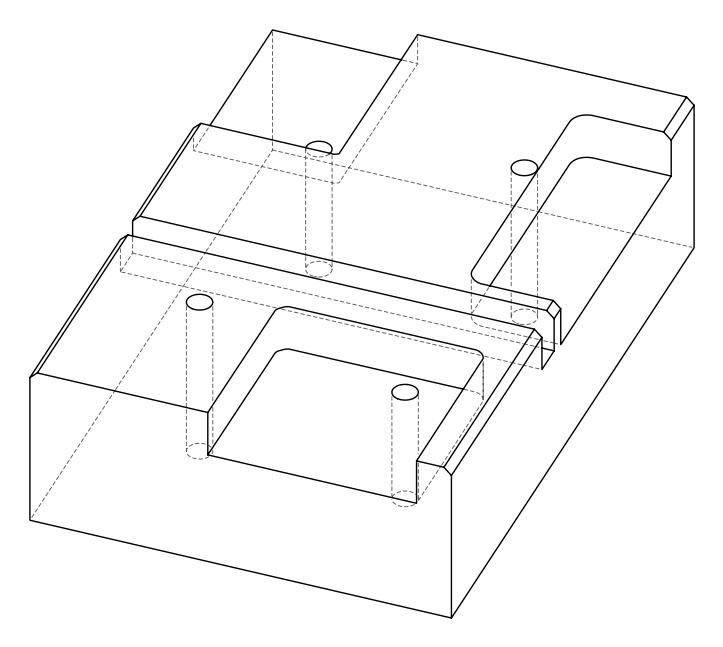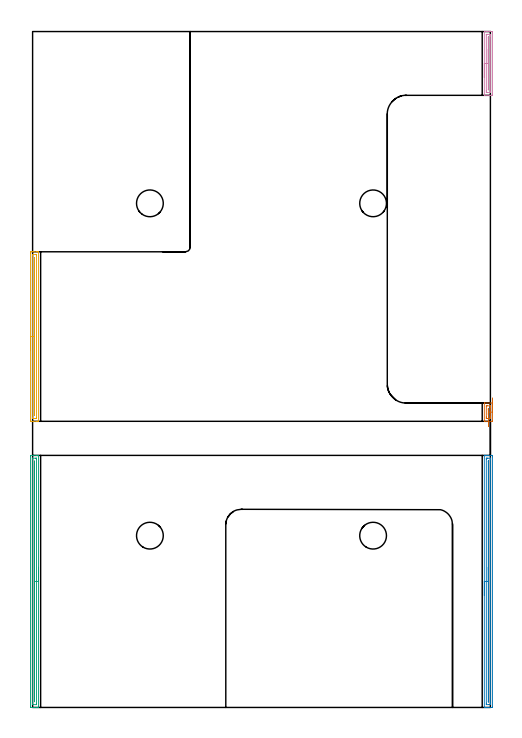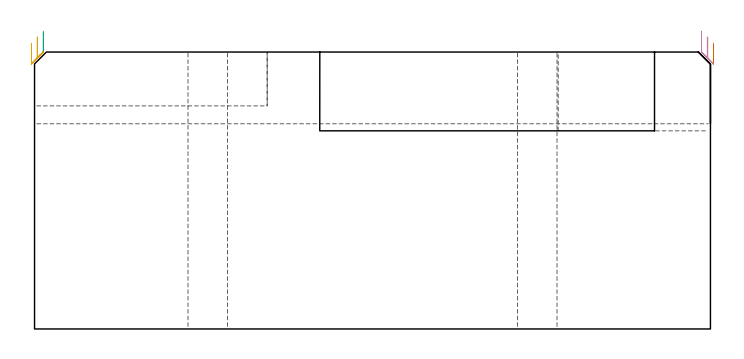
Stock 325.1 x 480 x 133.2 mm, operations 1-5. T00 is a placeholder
(PLAN: 24 operations, 14 tool changes, 266.3 min)
(1 AREA_MILL | FG_CHAMFER_SURFACE | UGT0205_001 | 0.46 min | 347 mm3)
(2 AREA_MILL_1 | FG_CHAMFER_SURFACE_1 | UGT0205_001 | 4.44 min | 3070 mm3)
(3 AREA_MILL_2 | FG_CHAMFER_SURFACE_2 | UGT0205_001 | 4.44 min | 2965 mm3)
(4 AREA_MILL_3 | FG_CHAMFER_SURFACE_3 | UGT0205_001 | 1.23 min | 825 mm3)
(5 AREA_MILL_4 | FG_CHAMFER_SURFACE_4 | UGT0205_001 | 3.03 min | 2081 mm3)
(6 MILL_CORNER_NOTCH_RECTANGULAR | CORNER_NOTCH_RECTANGULAR | NXT0201_008 | Follow Part, ap 1.5, ae 75% | 162.63 min | 453170 mm3)
(7 MILL_SLOT | SLOT_PARTIAL_RECTANGULAR | UGT0201_094 | Follow Part, ap 5, ae 75% | 38 min | 856644 mm3)
(8 MILL_SLOT_1 | SLOT_PARTIAL_RECTANGULAR_1 | UGT0201_094 | Follow Part, ap 5, ae 75% | 36.74 min | 603226 mm3)
(9 MILL_RECTANGULAR_SLOT | SLOT_RECTANGULAR | UGT0201_094 | Follow Part, ap 5, ae 75% | 10.5 min | 271225 mm3)
(10 SPOT_DRILL | STEP1HOLE | NXT0321_9005460120000 | 0.05 min | 167 mm3)
(11 SPOT_DRILL_1 | STEP1HOLE_1 | NXT0321_9005460120000 | 0.05 min | 184 mm3)
(12 SPOT_DRILL_2 | STEP1HOLE_2 | NXT0321_9005460120000 | 0.05 min | 166 mm3)
(13 SPOT_DRILL_3 | STEP1HOLE_3 | NXT0321_9005460120000 | 0.06 min | 205 mm3)
(14 DRILL_BLIND_HOLE_INTO_CENTER | STEP1HOLE | NXT0301_092 | 0.09 min | 1696 mm3)
(15 GUN_DRILL_THROUGH_HOLE | STEP1HOLE | UGT0307_009 | 0.56 min | 10265 mm3)
(16 DRILL_TO_ENLARGE_THROUGH_HOLE | STEP1HOLE | UGT0301_048 | 0.47 min | 18218 mm3)
(17 DRILL_BLIND_HOLE_INTO_CENTER_1 | STEP1HOLE_1 | NXT0301_092 | 0.08 min | 1711 mm3)
(18 GUN_DRILL_THROUGH_HOLE_1 | STEP1HOLE_1 | UGT0307_009 | 0.66 min | 13211 mm3)
(19 DRILL_TO_ENLARGE_THROUGH_HOLE_1 | STEP1HOLE_1 | UGT0301_048 | 0.57 min | 22579 mm3)
(20 DRILL_BLIND_HOLE_INTO_CENTER_2 | STEP1HOLE_2 | NXT0301_092 | 0.08 min | 1684 mm3)
(21 GUN_DRILL_THROUGH_HOLE_2 | STEP1HOLE_2 | UGT0307_009 | 0.66 min | 13118 mm3)
(22 DRILL_TO_ENLARGE_THROUGH_HOLE_2 | STEP1HOLE_2 | UGT0301_048 | 0.57 min | 22704 mm3)
(23 DRILL_THROUGH_HOLE_INTO_CENTER | STEP1HOLE_3 | NXT0301_065 | 0.41 min | 6458 mm3)
(24 DRILL_TO_ENLARGE_THROUGH_HOLE_3 | STEP1HOLE_3 | UGT0301_048 | 0.43 min | 20336 mm3)
(TOOL UGT0205_001 | Chamfer Mill 20 x 3 x 45 deg. | D20 FL50 Z2)
(TOOL NXT0201_008 | ENDMILL 6mm [2P460-0600-NA 1630] | D6 FL26 Z6)
(TOOL UGT0201_094 | End mill 20 mm | D20 FL38 Z4)
(TOOL NXT0321_9005460120000 | NC Spot Drill, 142deg, 12mm, Carbide, Uncoated | D12 PA142 FL30 Z2)
(TOOL NXT0301_092 | Carbide Drill 12.1mm [860.1-1210-061A1-MM 2214] | D12.1 PA140 FL77 Z2)
(TOOL UGT0307_009 | Gun Drill 12 mm | D12 PA130 FL24 Z1)
(TOOL UGT0301_048 | Twist Drill 19 mm | D19 PA118 FL135 Z2)
(TOOL NXT0301_065 | Carbide Drill 9.4mm [860.1-0940-075A1-MM 2214] | D9.4 PA140 FL98 Z2)
(OP 1 AREA_MILL)
G17 G21 G94 G90
T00 M6
G54
G17 G0 G90 X326.6 Y219.7 S1061 M3
G43 Z143.2 H0
Z137.4
G94 G1 Y219.662 Z136.528 F250.
Y219.548 Z135.663
Y219.359 Z134.812
Y219.097 Z133.98
Y218.763 Z133.174
Y218.36 Z132.4
Y217.892 Z131.664
Y217.36 Z130.972
Y216.771 Z130.329
Y216.128 Z129.74
Y215.436 Z129.208
Y214.7 Z128.74
Y213.926 Z128.337
Y213.12 Z128.003
Y212.288 Z127.741
Y211.436 Z127.552
Y210.572 Z127.438
Y209.7 Z127.4
Y203.57
X326.599 Y203.425 Z127.401
X326.593 Y203.209 Z127.407
X326.31 Y203.2 Z127.69
X320.864 Z133.135
X320.806 Y203.209 Z133.192
X320.8 Y203.57 Z133.2
Y215.829
X320.806 Y216.19 Z133.192
X321.045 Y216.2 Z132.953
X326.31 Y216.199 Z127.69
X326.593 Y216.191 Z127.407
X326.599 Y215.975 Z127.401
X326.6 Y215.83 Z127.4
Y209.7
X325.186 Z128.814
Y206.197
X325.185 Y205.578 Z128.815
X325.184 Y205.322 Z128.816
X325.182 Y205.245 Z128.818
X325.18 Y205.215 Z128.82
X325.053 Y205.209 Z128.947
X324.812 Y205.202 Z129.188
X324.691 Y205.2 Z129.309
X322.709 Y205.201 Z131.291
X322.468 Y205.204 Z131.532
X322.307 Y205.21 Z131.693
X322.22 Y205.216 Z131.78
X322.219 Y205.234 Z131.781
X322.217 Y205.322 Z131.783
X322.214 Y205.941 Z131.786
Y206.197
X322.215 Y213.822 Z131.785
X322.216 Y214.078 Z131.784
X322.218 Y214.155 Z131.782
X322.22 Y214.185 Z131.78
X322.347 Y214.191 Z131.653
X322.588 Y214.198 Z131.412
X322.709 Y214.2 Z131.291
X324.691 Z129.309
X324.933 Y214.196 Z129.067
X325.094 Y214.19 Z128.906
X325.18 Y214.184 Z128.82
X325.181 Y214.166 Z128.819
X325.183 Y214.078 Z128.817
X325.186 Y213.459 Z128.814
Y213.203
Y209.7
X323.772 Z130.228
Y207.877
X323.771 Y207.805 Z130.229
X323.77 Y207.66 Z130.23
X323.766 Y207.372 Z130.234
X323.763 Y207.209 Z130.237
X323.746 Z130.254
X323.7 Y207.21 Z130.3
X323.635 Y207.949 Z130.365
X323.632 Y208.017 Z130.368
X323.629 Y208.824 Z130.371
X323.628 Y208.896 Z130.372
Y211.523
X323.629 Y211.595 Z130.371
X323.63 Y211.739 Z130.37
X323.634 Y212.027 Z130.366
X323.637 Y212.191 Z130.363
X323.654 Z130.346
X323.7 Y212.19 Z130.3
X323.765 Y211.451 Z130.235
X323.768 Y211.383 Z130.232
X323.771 Y210.576 Z130.229
X323.772 Y210.504 Z130.228
Y209.7
Y208.828 Z130.266
Y207.964 Z130.38
Y207.112 Z130.569
Y206.28 Z130.831
Y205.474 Z131.165
Y204.7 Z131.568
Y203.964 Z132.037
Y203.272 Z132.568
Y202.629 Z133.157
Y202.04 Z133.801
Y201.508 Z134.493
Y201.04 Z135.228
Y200.637 Z136.002
Y200.303 Z136.808
Y200.041 Z137.64
Y199.852 Z138.492
Y199.738 Z139.357
Y199.7 Z140.228
G0 Z143.2
M5
M2
(OP 2 AREA_MILL_1)
G17 G21 G94 G90
T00 M6
G54
G17 G0 G90 X320.8 Y79.5 S1061 M3
G43 Z143.2 H0
G94 G1 Y79.538 Z142.328 F250.
Y79.652 Z141.463
Y79.841 Z140.612
Y80.103 Z139.78
Y80.437 Z138.974
Y80.84 Z138.2
Y81.308 Z137.464
Y81.84 Z136.772
Y82.429 Z136.129
Y83.072 Z135.539
Y83.764 Z135.008
Y84.5 Z134.54
Y85.274 Z134.137
Y86.08 Z133.803
Y86.912 Z133.541
Y87.763 Z133.352
Y88.628 Z133.238
Y89.5 Z133.2
Y178.829
X320.803 Y178.99 Z133.188
X320.909 Y178.998 Z133.083
X321.022 Y179. Z132.978
X321.296 Z132.704
X321.96 Z132.034
X323.162 Z130.834
X323.7 Z130.294
X326.041 Z127.955
X326.31 Y178.997 Z127.686
X326.594 Y178.99 Z127.403
X326.598 Y178.679 Z127.4
X326.6 Y178.383
Y178.085
Y0.617
X326.598 Y0.321
X326.594 Y0.01 Z127.403
X326.31 Y0. Z127.686
X323.7 Z130.294
X323.162 Z130.834
X322.83 Z131.166
X322.292 Z131.704
X321.96 Z132.034
X321.022 Z132.978
X320.91 Z133.081
X320.859 Y0.003 Z133.132
X320.802 Y0.01 Z133.188
X320.8 Y0.171 Z133.2
Y89.5
X322.214 Z131.786
X322.215 Y176.335 Z131.785
X322.216 Y176.596 Z131.784
X322.22 Y176.912 Z131.78
X322.221 Y176.982 Z131.779
X322.306 Y176.99 Z131.694
X322.44 Y176.997 Z131.56
X322.83 Y176.999 Z131.17
X323.307 Y177. Z130.693
X325.049 Y176.998 Z128.951
X325.157 Y176.992 Z128.843
X325.178 Y176.99 Z128.822
X325.18 Y176.952 Z128.82
X325.184 Y176.859 Z128.816
X325.185 Y176.596 Z128.815
X325.186 Y175.964 Z128.814
X325.185 Y2.665 Z128.815
X325.184 Y2.404 Z128.816
X325.181 Y2.088 Z128.819
X325.179 Y2.018 Z128.821
X325.094 Y2.01 Z128.906
X324.96 Y2.003 Z129.04
X324.57 Y2.001 Z129.43
X324.093 Y2. Z129.907
X322.351 Y2.002 Z131.649
X322.243 Y2.008 Z131.757
X322.222 Y2.01 Z131.778
X322.22 Y2.048 Z131.78
X322.216 Y2.141 Z131.784
X322.215 Y2.404 Z131.785
X322.214 Y3.036 Z131.786
Y89.5
X323.628 Z130.372
X323.629 Y174.81 Z130.371
X323.63 Y174.882 Z130.37
X323.634 Y174.956 Z130.366
X323.637 Y174.991 Z130.363
X323.654 Y174.993 Z130.346
X323.7 Y174.994 Z130.3
X323.756 Y174.99 Z130.244
X323.765 Y174.882 Z130.235
X323.77 Y174.81 Z130.23
X323.771 Y174.737 Z130.229
Y4.19
X323.77 Y4.118 Z130.23
X323.766 Y4.044 Z130.234
X323.763 Y4.009 Z130.237
X323.746 Y4.007 Z130.254
X323.7 Y4.006 Z130.3
X323.645 Y4.01 Z130.355
X323.635 Y4.118 Z130.365
X323.63 Y4.19 Z130.37
X323.629 Y4.263 Z130.371
X323.628 Y89.5 Z130.372
Y90.372 Z130.41
Y91.236 Z130.523
Y92.088 Z130.712
Y92.92 Z130.975
Y93.726 Z131.308
Y94.5 Z131.711
Y95.236 Z132.18
Y95.928 Z132.711
Y96.571 Z133.3
Y97.16 Z133.944
Y97.691 Z134.636
Y98.16 Z135.372
Y98.563 Z136.145
Y98.897 Z136.951
Y99.159 Z137.783
Y99.348 Z138.635
Y99.462 Z139.5
Y99.5 Z140.372
G0 Z143.2
M5
M2
(OP 3 AREA_MILL_2)
G17 G21 G94 G90
T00 M6
G54
G17 G0 G90 X4.2 Y99.5 S1061 M3
G43 Z143.2 H0
G94 G1 Y99.462 Z142.328 F250.
Y99.348 Z141.463
Y99.159 Z140.612
Y98.897 Z139.78
Y98.563 Z138.974
Y98.16 Z138.2
Y97.691 Z137.464
Y97.16 Z136.772
Y96.571 Z136.129
Y95.928 Z135.539
Y95.236 Z135.008
Y94.5 Z134.54
Y93.726 Z134.137
Y92.92 Z133.803
Y92.088 Z133.541
Y91.236 Z133.352
Y90.372 Z133.238
Y89.5 Z133.2
Y0.171
X4.197 Y0.01 Z133.188
X4.137 Y0.007 Z133.129
X3.729 Y0. Z132.728
X3.372 Z132.372
X2.69 Z131.685
X1.455 Z130.452
X0.903 Z129.898
X0.286 Z129.281
X-1.496 Y0.002 Z127.5
X-1.497 Y0.003 Z127.499
X-1.5 Y0.617 Z127.5
Y178.383
X-1.497 Y178.997 Z127.499
X-1.496 Y178.998 Z127.5
X0.286 Y179. Z129.281
X2.69 Z131.685
X3.372 Z132.372
X3.729 Z132.729
X4.137 Y178.993 Z133.129
X4.197 Y178.99 Z133.188
X4.2 Y178.829 Z133.2
Y89.5
X2.786 Z131.786
X2.785 Y2.308 Z131.785
X2.784 Y2.212 Z131.784
X2.779 Y2.023 Z131.779
X2.773 Y2.009 Z131.773
X2.765 Y2.005 Z131.765
X2.74 Y2.001 Z131.74
X0.414 Y2. Z129.414
X0.01 Y2.003 Z129.01
X-0.047 Y2.006 Z128.953
X-0.076 Y2.009 Z128.924
X-0.08 Y2.117 Z128.92
X-0.085 Y2.308 Z128.915
X-0.086 Y2.404 Z128.914
Y176.692
X-0.084 Y176.788 Z128.916
X-0.079 Y176.977 Z128.921
X-0.073 Y176.991 Z128.927
X-0.065 Y176.995 Z128.935
X-0.04 Y176.999 Z128.96
X2.286 Y177. Z131.286
X2.69 Y176.997 Z131.69
X2.747 Y176.994 Z131.747
X2.776 Y176.991 Z131.776
X2.78 Y176.883 Z131.78
X2.785 Y176.692 Z131.785
Y176.596
X2.786 Y89.5 Z131.786
X1.371 Z130.371
Y4.616
X1.367 Y4.19 Z130.367
X1.365 Y4.149 Z130.365
X1.351 Y4.055 Z130.351
X1.335 Y4.19 Z130.335
X1.333 Y4.234 Z130.333
X1.329 Y4.658 Z130.329
X1.328 Y173.916 Z130.328
X1.329 Y174.384 Z130.329
X1.333 Y174.81 Z130.333
X1.335 Y174.851 Z130.335
X1.349 Y174.945 Z130.349
X1.364 Y174.81 Z130.364
X1.371 Y174.385 Z130.371
Y174.342
Y89.5
Y88.628 Z130.409
Y87.763 Z130.523
Y86.912 Z130.712
Y86.08 Z130.975
Y85.274 Z131.308
Y84.5 Z131.711
Y83.764 Z132.18
Y83.072 Z132.711
Y82.429 Z133.3
Y81.84 Z133.944
Y81.308 Z134.636
Y80.84 Z135.371
Y80.437 Z136.145
Y80.103 Z136.951
Y79.841 Z137.783
Y79.652 Z138.635
Y79.538 Z139.5
Y79.5 Z140.371
G0 Z143.2
M5
M2
(OP 4 AREA_MILL_3)
G17 G21 G94 G90
T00 M6
G54
G17 G0 G90 X320.8 Y447.35 S1061 M3
G43 Z143.2 H0
G94 G1 Y447.388 Z142.328 F250.
Y447.502 Z141.463
Y447.691 Z140.612
Y447.953 Z139.78
Y448.287 Z138.974
Y448.69 Z138.2
Y449.158 Z137.464
Y449.69 Z136.772
Y450.279 Z136.129
Y450.922 Z135.539
Y451.614 Z135.008
Y452.35 Z134.54
Y453.124 Z134.137
Y453.93 Z133.803
Y454.762 Z133.541
Y455.613 Z133.352
Y456.478 Z133.238
Y457.35 Z133.2
Y479.933
X320.804 Y479.99 Z133.19
X320.862 Y479.999 Z133.134
X322.567 Y480. Z131.431
X324.701 Z129.297
X325.44 Z128.554
X325.941 Z128.054
X326.31 Y479.996 Z127.684
X326.592 Y479.99 Z127.403
X326.597 Y479.783 Z127.4
X326.6 Y479.49
Y435.21
X326.597 Y434.917
X326.592 Y434.71 Z127.403
X326.31 Y434.7 Z127.684
X325.94 Z128.054
X325.44 Z128.554
X324.701 Z129.297
X324.57 Z129.428
X320.887 Z133.11
X320.862 Y434.701 Z133.134
X320.804 Y434.71 Z133.19
X320.8 Y434.767 Z133.2
Y457.35
X322.214 Z131.786
X322.215 Y477.719 Z131.785
X322.216 Y477.876 Z131.784
X322.219 Y477.953 Z131.781
X322.221 Y477.984 Z131.779
X322.279 Y477.99 Z131.721
X322.556 Y477.998 Z131.444
X324.294 Y478. Z129.706
X324.57 Y477.999 Z129.43
X325.167 Y477.997 Z128.833
X325.175 Y477.99 Z128.825
X325.179 Y477.985 Z128.821
X325.183 Y477.719 Z128.817
X325.185 Y477.092 Z128.815
X325.186 Y476.833 Z128.814
X325.185 Y436.981 Z128.815
X325.184 Y436.824 Z128.816
X325.181 Y436.747 Z128.819
X325.179 Y436.716 Z128.821
X325.121 Y436.71 Z128.879
X324.844 Y436.702 Z129.156
X323.106 Y436.7 Z130.894
X322.83 Y436.701 Z131.17
X322.233 Y436.703 Z131.767
X322.225 Y436.71 Z131.775
X322.221 Y436.715 Z131.779
X322.217 Y436.981 Z131.783
X322.215 Y437.608 Z131.785
X322.214 Y437.867 Z131.786
Y457.35
X323.628 Z130.372
X323.629 Y475.135 Z130.371
X323.632 Y475.948 Z130.368
X323.635 Y475.982 Z130.365
X323.637 Y475.99 Z130.363
X323.653 Y475.996 Z130.347
X323.7 Y475.995 Z130.3
X323.75 Y475.99 Z130.25
X323.766 Y475.984 Z130.234
X323.768 Y475.971 Z130.232
X323.77 Y475.948 Z130.23
X323.771 Y475.875 Z130.229
Y439.565
X323.768 Y438.752 Z130.232
X323.765 Y438.718 Z130.235
X323.763 Y438.71 Z130.237
X323.747 Y438.704 Z130.253
X323.7 Y438.705 Z130.3
X323.65 Y438.71 Z130.35
X323.634 Y438.716 Z130.366
X323.632 Y438.729 Z130.368
X323.63 Y438.752 Z130.37
X323.629 Y438.825 Z130.371
X323.628 Y457.35 Z130.372
Y458.222 Z130.41
Y459.086 Z130.523
Y459.938 Z130.712
Y460.77 Z130.975
Y461.576 Z131.308
Y462.35 Z131.711
Y463.086 Z132.18
Y463.778 Z132.711
Y464.421 Z133.3
Y465.01 Z133.944
Y465.541 Z134.636
Y466.01 Z135.372
Y466.413 Z136.145
Y466.747 Z136.951
Y467.009 Z137.783
Y467.198 Z138.635
Y467.312 Z139.5
Y467.35 Z140.372
G0 Z143.2
M5
M2
(OP 5 AREA_MILL_4)
G17 G21 G94 G90
T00 M6
G54
G17 G0 G90 X-1.5 Y253.4 S1061 M3
G43 Z143.2 H0
Z137.5
G94 G1 Y253.438 Z136.628 F250.
Y253.552 Z135.764
Y253.741 Z134.912
Y254.003 Z134.08
Y254.337 Z133.274
Y254.74 Z132.5
Y255.209 Z131.764
Y255.74 Z131.072
Y256.329 Z130.429
Y256.972 Z129.84
Y257.664 Z129.309
Y258.4 Z128.84
Y259.174 Z128.437
Y259.98 Z128.103
Y260.812 Z127.841
Y261.664 Z127.652
Y262.528 Z127.538
Y263.4 Z127.5
Y322.754
X-1.498 Y323.029 Z127.502
X-1.491 Y323.593 Z127.505
X-1.453 Y323.597 Z127.542
X-0.883 Y323.6 Z128.112
X-0.563 Z128.432
X0.01 Z129.004
X0.651 Z129.648
X0.903 Z129.9
X2.69 Z131.685
X3.195 Z132.194
X3.851 Z132.85
X4.154 Y323.593 Z133.146
X4.197 Y323.59 Z133.188
X4.2 Y323.474 Z133.2
Y203.326
X4.197 Y203.209 Z133.188
X4.186 Y203.206 Z133.177
X4.153 Y203.203 Z133.144
X3.851 Y203.2 Z132.85
X3.195 Z132.194
X2.69 Z131.685
X0.651 Z129.648
X0.01 Z129.004
X-1.14 Y203.201 Z127.855
X-1.453 Y203.203 Z127.542
X-1.491 Y203.207 Z127.505
X-1.497 Y203.771 Z127.503
X-1.5 Y204.385 Z127.5
Y263.4
X-0.086 Z128.914
X-0.085 Y321.249 Z128.915
X-0.084 Y321.343 Z128.916
X-0.08 Y321.44 Z128.92
X-0.071 Y321.59 Z128.929
X0.01 Y321.593 Z129.01
X0.552 Y321.599 Z129.552
X2.338 Y321.6 Z131.338
X2.69 Y321.598 Z131.69
X2.74 Y321.596 Z131.74
X2.769 Y321.59 Z131.769
X2.779 Y321.584 Z131.779
X2.781 Y321.535 Z131.781
X2.785 Y321.345 Z131.785
X2.786 Y321.249 Z131.786
X2.785 Y205.551 Z131.785
X2.784 Y205.457 Z131.784
X2.78 Y205.36 Z131.78
X2.771 Y205.21 Z131.771
X2.69 Y205.208 Z131.69
X2.148 Y205.201 Z131.148
X0.362 Y205.2 Z129.362
X0.01 Y205.202 Z129.01
X-0.04 Y205.204 Z128.96
X-0.069 Y205.21 Z128.931
X-0.079 Y205.216 Z128.921
X-0.081 Y205.265 Z128.919
X-0.085 Y205.455 Z128.915
X-0.086 Y205.551 Z128.914
Y263.4
X1.329 Z130.329
X1.328 Y318.622 Z130.328
X1.33 Y319.044 Z130.33
X1.334 Y319.469 Z130.334
X1.335 Y319.51 Z130.335
X1.349 Y319.564 Z130.349
X1.364 Y319.469 Z130.364
X1.371 Y319.046 Z130.371
Y319.003
Y207.755
X1.366 Y207.331 Z130.366
X1.365 Y207.29 Z130.365
X1.351 Y207.236 Z130.351
X1.336 Y207.331 Z130.336
X1.334 Y207.374 Z130.334
X1.33 Y207.796 Z130.33
X1.329 Y208.221 Z130.329
Y263.4
Y264.272 Z130.367
Y265.137 Z130.48
Y265.988 Z130.669
Y266.82 Z130.932
Y267.626 Z131.265
Y268.4 Z131.668
Y269.136 Z132.137
Y269.828 Z132.668
Y270.471 Z133.257
Y271.06 Z133.901
Y271.592 Z134.593
Y272.06 Z135.329
Y272.463 Z136.102
Y272.797 Z136.908
Y273.059 Z137.74
Y273.248 Z138.592
X1.328 Y273.362 Z139.457
Y273.4 Z140.328
G0 Z143.2
M5
M2
